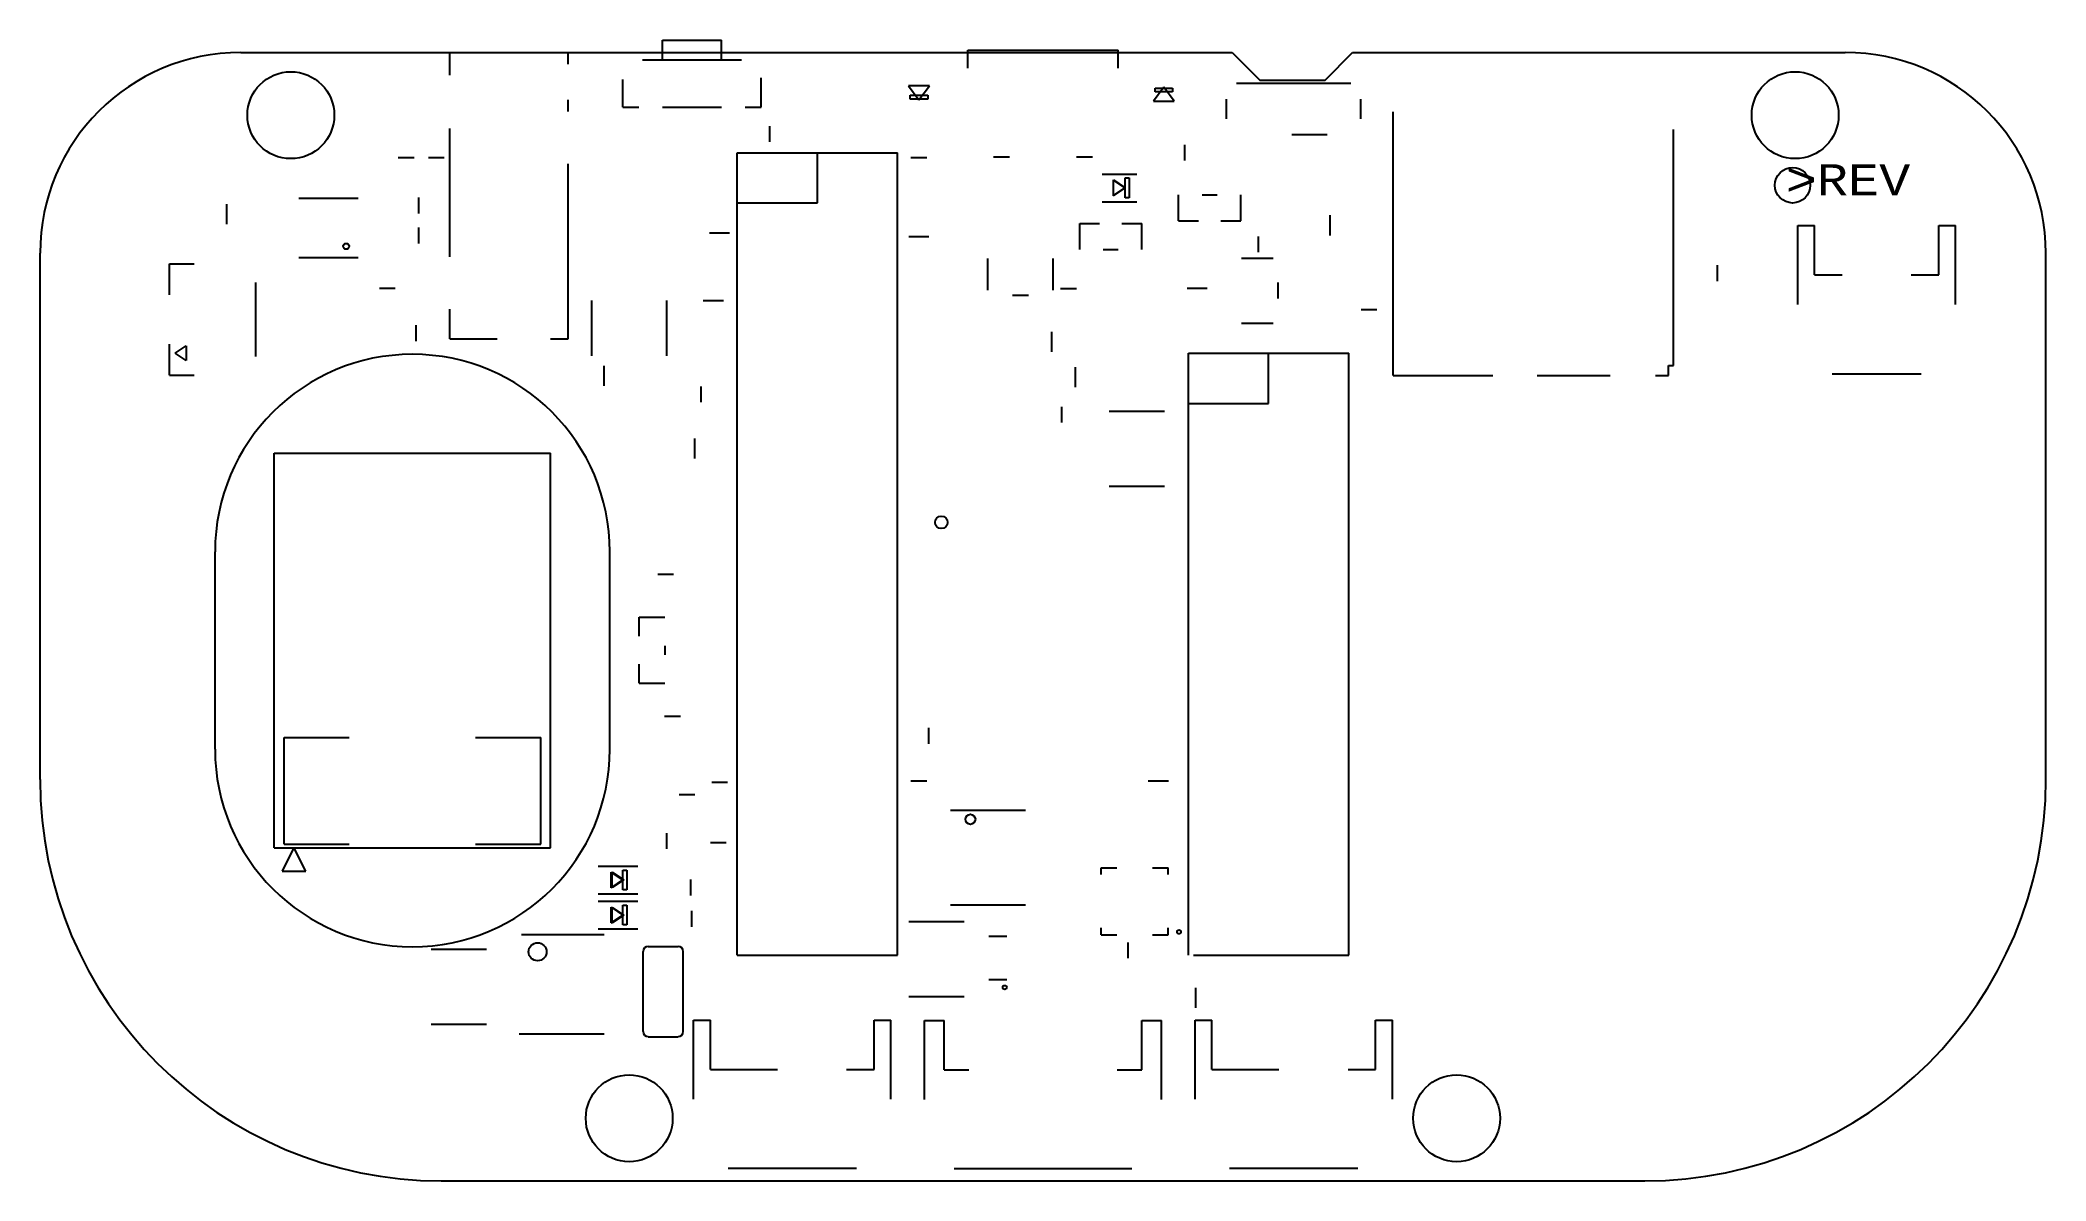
# Model space of a CAD drawing. Header units: inches. Extents: x 0 to 102, y 0 to 58.
import ezdxf

# ---------------------------------------------------------------- set-up
doc = ezdxf.new("R2010")
doc.units = ezdxf.units.IN
doc.layers.add('Dimension', color=6, linetype='Continuous')
doc.layers.add('tPlace', color=56, linetype='Continuous')
doc.styles.add('Courier New', font='', dxfattribs={"height": 0.2})
doc.styles.get('Courier New').set_extended_font_data('Courier New')

msp = doc.modelspace()

# ---------------------------------------------------------------- linework, layer by layer
at = {"layer": 'Dimension'}
for p, q in [((10.16, 57.15), (60.39, 57.15)), ((60.39, 57.15), (61.79, 55.75)), ((65.09, 55.75), (66.48, 57.15)), ((66.48, 57.15), (91.44, 57.15)), ((61.79, 55.75), (65.09, 55.75)), ((0, 20.32), (0, 46.99)), ((101.6, 20.32), (101.6, 46.99)), ((20.32, 0), (81.28, 0))]:
    msp.add_line(p, q, dxfattribs=at)
for centre, radius, start, end in [((10.16, 46.99), 10.16, 90, 180), ((91.44, 46.99), 10.16, 0, 90), ((20.32, 20.32), 20.32, 180, 270), ((81.28, 20.32), 20.32, 270, 0)]:
    msp.add_arc(centre, radius, start, end, dxfattribs=at)
at = {"layer": 'tPlace'}
for p, q in [((20.75, 57.15), (26.75, 57.15)), ((20.75, 56), (20.75, 57.1)), ((26.75, 56.55), (26.75, 57.15)), ((31.52, 56.77), (31.52, 57.77)), ((31.52, 57.77), (34.52, 57.77)), ((34.52, 56.77), (34.52, 57.77)), ((47, 56.36), (47, 57.26)), ((47, 57.26), (54.6, 57.26)), ((54.6, 56.36), (54.6, 57.26)), ((30.52, 56.77), (31.52, 56.77)), ((31.52, 56.77), (34.52, 56.77)), ((34.52, 56.77), (35.52, 56.77)), ((29.52, 54.37), (29.52, 55.77)), ((36.52, 54.37), (36.52, 55.87)), ((43.98, 55.45), (44.51, 54.74)), ((45.05, 55.45), (43.98, 55.45)), ((44.07, 54.98), (44.96, 54.98)), ((44.07, 54.79), (44.07, 54.98)), ((44.51, 54.74), (45.05, 55.45)), ((44.96, 54.98), (44.96, 54.79)), ((56.92, 55.39), (56.39, 54.68)), ((56.48, 55.15), (56.48, 55.34)), ((56.48, 55.34), (57.36, 55.34)), ((57.36, 55.15), (56.48, 55.15)), ((57.45, 54.68), (56.92, 55.39)), ((57.36, 55.34), (57.36, 55.15)), ((60.6, 55.59), (66.4, 55.59)), ((26.75, 54.15), (26.75, 54.75)), ((29.52, 54.37), (30.32, 54.37)), ((31.52, 54.37), (34.52, 54.37)), ((35.72, 54.37), (36.52, 54.37)), ((44.96, 54.79), (44.07, 54.79)), ((56.39, 54.68), (57.45, 54.68)), ((60.1, 53.79), (60.1, 54.79)), ((66.9, 53.79), (66.9, 54.79)), ((68.53, 40.79), (68.53, 54.14)), ((20.75, 46.8), (20.75, 53.3)), ((36.96, 52.62), (36.96, 53.42)), ((63.4, 52.99), (65.2, 52.99)), ((82.73, 41.29), (82.73, 53.24)), ((18.14, 51.82), (18.94, 51.82)), ((19.67, 51.82), (20.47, 51.82)), ((35.31, 49.53), (35.31, 52.07)), ((35.31, 52.07), (39.37, 52.07)), ((39.37, 49.53), (39.37, 52.07)), ((39.37, 52.07), (43.43, 52.07)), ((43.43, 11.43), (43.43, 52.07)), ((44.11, 51.82), (44.91, 51.82)), ((48.3, 51.86), (49.1, 51.86)), ((52.5, 51.86), (53.3, 51.86)), ((57.98, 51.67), (57.98, 52.47)), ((26.75, 42.65), (26.75, 51.5)), ((53.8, 50.99), (55.55, 50.99)), ((19.18, 49), (19.18, 49.8)), ((54.37, 50.69), (54.97, 50.29)), ((54.37, 49.89), (54.37, 50.69)), ((54.37, 50.68), (54.96, 50.29)), ((54.37, 49.9), (54.37, 50.68)), ((54.37, 49.89), (54.97, 50.29)), ((54.96, 50.29), (54.37, 49.9)), ((54.97, 50.79), (55.17, 50.79)), ((54.97, 49.79), (54.97, 50.79)), ((55.17, 49.79), (54.97, 49.79)), ((55.17, 50.79), (55.17, 49.79)), ((57.67, 48.62), (57.67, 49.93)), ((58.87, 49.94), (59.63, 49.94)), ((60.82, 48.62), (60.82, 49.93)), ((9.46, 48.45), (9.46, 49.47)), ((13.1, 49.76), (16.11, 49.76)), ((35.31, 49.53), (39.37, 49.53)), ((35.31, 11.43), (35.31, 49.53)), ((53.8, 49.59), (55.55, 49.59)), ((65.34, 47.88), (65.34, 48.9)), ((19.18, 47.48), (19.18, 48.28)), ((33.91, 48.01), (34.92, 48.01)), ((44.01, 47.82), (45.02, 47.82)), ((52.66, 48.48), (53.67, 48.48)), ((52.66, 47.16), (52.66, 48.48)), ((54.79, 48.48), (55.8, 48.48)), ((55.8, 47.16), (55.8, 48.48)), ((57.67, 48.62), (58.68, 48.62)), ((59.81, 48.62), (60.82, 48.62)), ((61.72, 47.03), (61.72, 47.83)), ((89.03, 48.38), (89.88, 48.38)), ((89.03, 44.38), (89.03, 48.38)), ((89.88, 45.88), (89.88, 48.38)), ((96.18, 48.38), (97.03, 48.38)), ((96.18, 45.88), (96.18, 48.38)), ((97.03, 44.38), (97.03, 48.38)), ((13.1, 46.76), (16.11, 46.76)), ((53.84, 47.16), (54.6, 47.16)), ((6.55, 44.87), (6.55, 46.44)), ((6.55, 46.44), (7.8, 46.44)), ((48.01, 45.11), (48.01, 46.71)), ((51.31, 45.11), (51.31, 46.71)), ((60.86, 46.73), (62.46, 46.73)), ((84.96, 45.57), (84.96, 46.37)), ((89.88, 45.88), (91.28, 45.88)), ((94.78, 45.88), (96.18, 45.88)), ((10.92, 41.75), (10.92, 45.5)), ((17.19, 45.21), (17.99, 45.21)), ((49.26, 44.86), (50.06, 44.86)), ((51.69, 45.2), (52.49, 45.2)), ((58.1, 45.21), (59.12, 45.21)), ((62.71, 44.68), (62.71, 45.49)), ((20.75, 42.65), (20.75, 44.15)), ((27.95, 41.78), (27.95, 44.58)), ((31.74, 41.78), (31.74, 44.58)), ((33.59, 44.58), (34.61, 44.58)), ((66.91, 44.13), (67.71, 44.13)), ((19.05, 42.53), (19.05, 43.33)), ((51.24, 41.99), (51.24, 43)), ((60.86, 43.44), (62.46, 43.44)), ((6.55, 40.81), (6.55, 42.37)), ((6.84, 41.92), (7.4, 42.29)), ((7.4, 41.55), (6.84, 41.92)), ((7.4, 42.29), (7.4, 41.55)), ((20.75, 42.65), (23.15, 42.65)), ((25.85, 42.65), (26.75, 42.65)), ((58.17, 39.37), (58.17, 41.91)), ((58.17, 41.91), (62.23, 41.91)), ((62.23, 39.37), (62.23, 41.91)), ((62.23, 41.91), (66.29, 41.91)), ((66.29, 11.43), (66.29, 41.91)), ((6.55, 40.81), (7.8, 40.81)), ((28.57, 40.26), (28.57, 41.27)), ((52.45, 40.2), (52.45, 41.21)), ((68.53, 40.79), (73.58, 40.79)), ((75.83, 40.79), (79.53, 40.79)), ((81.83, 40.79), (82.48, 40.79)), ((82.48, 41.29), (82.73, 41.29)), ((82.48, 40.79), (82.48, 41.29)), ((90.78, 40.88), (95.28, 40.88)), ((33.49, 39.43), (33.49, 40.23)), ((51.75, 38.4), (51.75, 39.2)), ((54.16, 38.98), (56.96, 38.98)), ((58.17, 39.37), (62.23, 39.37)), ((58.17, 11.43), (58.17, 39.37)), ((33.16, 36.58), (33.16, 37.59)), ((11.86, 36.86), (25.86, 36.86)), ((11.86, 16.86), (11.86, 36.86)), ((25.86, 16.86), (25.86, 36.86)), ((54.16, 35.18), (56.96, 35.18)), ((8.86, 21.86), (8.86, 31.86)), ((28.86, 21.86), (28.86, 31.86)), ((31.29, 30.73), (32.09, 30.73)), ((30.34, 27.59), (30.34, 28.55)), ((30.34, 28.55), (31.65, 28.55)), ((31.66, 26.64), (31.66, 27.1)), ((30.34, 25.2), (30.34, 26.16)), ((30.34, 25.2), (31.65, 25.2)), ((31.63, 23.53), (32.43, 23.53)), ((12.36, 17.05), (12.36, 22.45)), ((12.36, 22.45), (15.66, 22.45)), ((22.06, 22.45), (25.36, 22.45)), ((25.36, 17.05), (25.36, 22.45)), ((45.02, 22.14), (45.02, 22.94)), ((32.37, 19.56), (33.17, 19.56)), ((34.02, 20.19), (34.82, 20.19)), ((44.11, 20.26), (44.91, 20.26)), ((56.13, 20.26), (57.15, 20.26)), ((46.11, 18.78), (49.91, 18.78)), ((31.75, 16.81), (31.75, 17.61)), ((11.86, 16.86), (25.86, 16.86)), ((12.86, 16.89), (12.26, 15.69)), ((12.36, 17.05), (15.66, 17.05)), ((13.46, 15.69), (12.86, 16.89)), ((22.06, 17.05), (25.36, 17.05)), ((33.95, 17.14), (34.75, 17.14)), ((12.26, 15.69), (13.46, 15.69)), ((28.27, 15.94), (30.27, 15.94)), ((28.92, 15.64), (29.52, 15.24)), ((28.92, 14.84), (28.92, 15.64)), ((28.92, 14.84), (29.52, 15.24)), ((28.97, 15.63), (29.56, 15.24)), ((28.97, 14.85), (28.97, 15.63)), ((29.56, 15.24), (28.97, 14.85)), ((29.52, 15.74), (29.72, 15.74)), ((29.52, 14.74), (29.52, 15.74)), ((29.72, 15.74), (29.72, 14.74)), ((32.96, 14.46), (32.96, 15.26)), ((53.74, 15.86), (54.54, 15.86)), ((53.74, 15.51), (53.74, 15.86)), ((56.34, 15.86), (57.14, 15.86)), ((57.14, 15.51), (57.14, 15.86)), ((28.27, 14.54), (30.27, 14.54)), ((29.72, 14.74), (29.52, 14.74)), ((28.27, 14.16), (30.27, 14.16)), ((28.92, 13.86), (29.52, 13.46)), ((28.92, 13.06), (28.92, 13.86)), ((28.92, 13.06), (29.52, 13.46)), ((28.97, 13.85), (29.56, 13.46)), ((28.97, 13.07), (28.97, 13.85)), ((29.56, 13.46), (28.97, 13.07)), ((29.52, 13.96), (29.72, 13.96)), ((29.52, 12.96), (29.52, 13.96)), ((29.72, 13.96), (29.72, 12.96)), ((33.02, 12.87), (33.02, 13.67)), ((46.11, 13.98), (49.91, 13.98)), ((24.39, 12.48), (28.57, 12.48)), ((28.27, 12.76), (30.27, 12.76)), ((29.72, 12.96), (29.52, 12.96)), ((44, 13.14), (46.8, 13.14)), ((48.06, 12.4), (48.96, 12.4)), ((53.74, 12.46), (53.74, 12.81)), ((53.74, 12.46), (54.54, 12.46)), ((56.34, 12.46), (57.14, 12.46)), ((57.14, 12.46), (57.14, 12.81)), ((19.81, 11.74), (22.61, 11.74)), ((30.54, 7.56), (30.54, 11.62)), ((30.8, 11.87), (32.32, 11.87)), ((32.58, 7.56), (32.58, 11.62)), ((35.31, 11.43), (43.43, 11.43)), ((55.12, 11.28), (55.12, 12.08)), ((58.42, 11.43), (62.23, 11.43)), ((62.23, 11.43), (66.29, 11.43)), ((48.06, 10.2), (48.96, 10.2)), ((44, 9.34), (46.8, 9.34)), ((58.55, 8.76), (58.55, 9.78)), ((33.1, 8.14), (33.95, 8.14)), ((33.1, 4.14), (33.1, 8.14)), ((33.95, 5.64), (33.95, 8.14)), ((42.25, 8.14), (43.1, 8.14)), ((42.25, 5.64), (42.25, 8.14)), ((43.1, 4.14), (43.1, 8.14)), ((58.5, 8.14), (59.35, 8.14)), ((58.5, 4.14), (58.5, 8.14)), ((59.35, 5.64), (59.35, 8.14)), ((67.65, 8.14), (68.5, 8.14)), ((67.65, 5.64), (67.65, 8.14)), ((68.5, 4.14), (68.5, 8.14)), ((19.81, 7.94), (22.61, 7.94)), ((24.26, 7.45), (28.57, 7.45)), ((30.8, 7.3), (32.32, 7.3)), ((44.8, 4.12), (44.8, 8.12)), ((44.8, 8.12), (45.8, 8.12)), ((45.8, 5.62), (45.8, 8.12)), ((55.8, 5.62), (55.8, 8.12)), ((55.8, 8.12), (56.8, 8.12)), ((56.8, 4.12), (56.8, 8.12)), ((33.95, 5.64), (37.35, 5.64)), ((40.85, 5.64), (42.25, 5.64)), ((45.8, 5.62), (47.05, 5.62)), ((54.55, 5.62), (55.8, 5.62)), ((59.35, 5.64), (62.75, 5.64)), ((66.25, 5.64), (67.65, 5.64)), ((34.85, 0.64), (41.35, 0.64)), ((46.3, 0.62), (55.3, 0.62)), ((60.25, 0.64), (66.75, 0.64))]:
    msp.add_line(p, q, dxfattribs=at)
for centre, radius in [((12.7, 53.97), 2.2), ((88.9, 53.97), 2.2), ((88.77, 50.42), 0.898), ((15.5, 47.33), 0.15), ((45.65, 33.35), 0.316), ((47.12, 18.31), 0.254), ((57.69, 12.61), 0.1), ((25.2, 11.6), 0.457), ((48.86, 9.8), 0.1), ((29.84, 3.17), 2.2), ((71.75, 3.17), 2.2)]:
    msp.add_circle(centre, radius, dxfattribs=at)
for centre, radius, start, end in [((18.86, 31.86), 10, 90, 180), ((18.86, 31.86), 10, 0, 90), ((18.86, 21.86), 10, 180, 270), ((18.86, 21.86), 10, 270, 0), ((30.8, 11.62), 0.254, 90, 180), ((32.32, 11.62), 0.254, 0, 90), ((30.8, 7.56), 0.254, 180, 270), ((32.32, 7.56), 0.254, 270, 0)]:
    msp.add_arc(centre, radius, start, end, dxfattribs=at)

# ---------------------------------------------------------------- texts
at = {"layer": 'tPlace', "style": 'Courier New'}
msp.add_text('>REV', height=1.575, dxfattribs=at).set_placement((88.42, 49.91))

doc.saveas('drawing.dxf')
